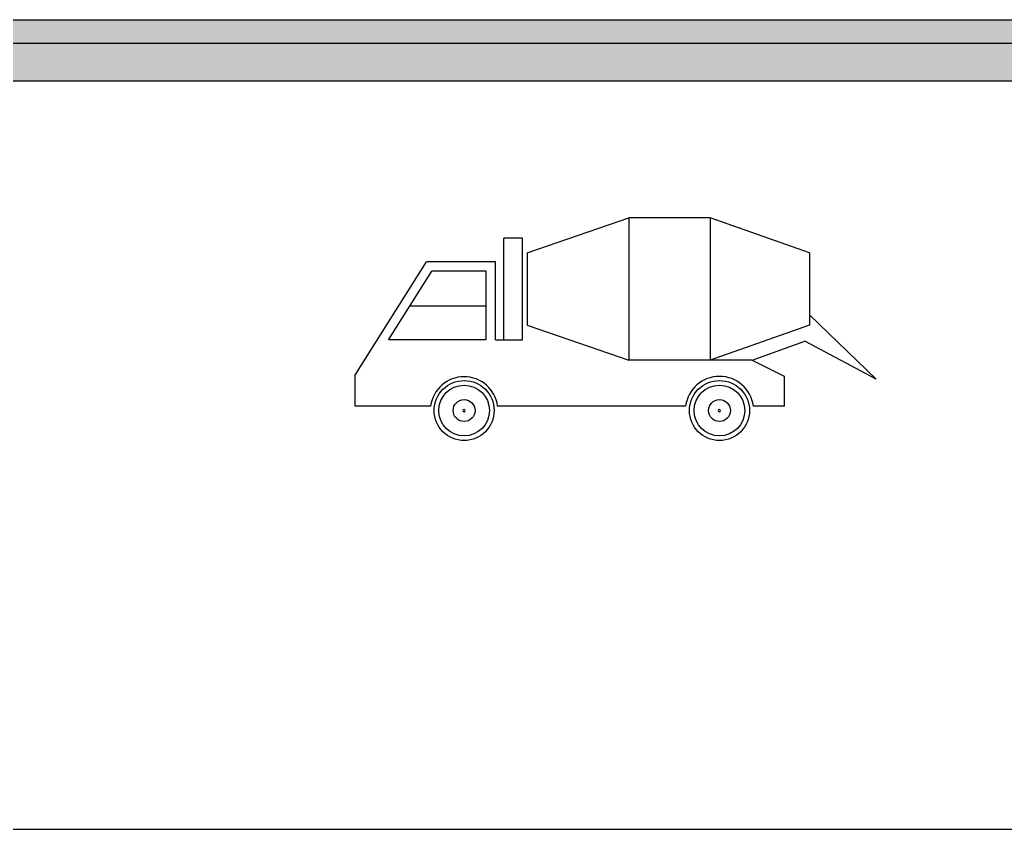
# Model space of a CAD drawing. Extents: x -121210 to 57230, y 84783 to 157800.
# Drawn here: x 17847 to 34759, y 143902 to 157800 of the extents above; entities that cross this region are included whole.
import ezdxf

# ---------------------------------------------------------------- set-up
doc = ezdxf.new("R2010")
doc.units = 0
doc.header["$MEASUREMENT"] = 0
doc.layers.get('0').update_dxf_attribs({"linetype": 'CONTINUOUS'})

# ---------------------------------------------------------------- blocks, each defined once
blk = doc.blocks.new('A$C1CD83F80')
for p, q in [((2954, 3223), (4695, 3825)), ((6093, 3825), (4695, 3825)), ((4695, 3825), (4695, 1378)), ((6093, 3825), (6093, 1378)), ((7795, 3223), (6093, 3825)), ((2552, 1728), (2552, 3475)), ((2872, 3475), (2552, 3475)), ((2872, 1728), (2872, 3475)), ((2954, 3223), (2954, 1980)), ((7795, 3223), (7795, 1980)), ((8, 1134), (1226, 3066)), ((2408, 3066), (1226, 3066)), ((2408, 1728), (2408, 3066)), ((572, 1728), (1314, 2906)), ((2248, 2906), (1314, 2906)), ((2248, 1728), (2248, 2906)), ((2250, 2304), (935, 2304)), ((7795, 2155), (8942, 1053)), ((2954, 1980), (4695, 1378)), ((7795, 1980), (6093, 1378)), ((2248, 1728), (572, 1728)), ((2408, 1728), (2872, 1728)), ((6814, 1378), (7717, 1704)), ((8942, 1053), (7717, 1704)), ((6810, 1378), (4695, 1378)), ((7370, 1098), (6810, 1378)), ((0, 592), (0, 1134)), ((7370, 592), (7370, 1098)), ((1297, 592), (8, 592)), ((5672, 592), (2446, 592)), ((7370, 592), (6833, 592))]:
    blk.add_line(p, q)
for centre, radius in [((1871, 515), 515), ((6253, 515), 515), ((1871, 515), 435), ((6253, 515), 435), ((1871, 515), 189), ((6253, 515), 189)]:
    blk.add_circle(centre, radius)
for centre, radius, start, end in [((1871, 515), 580, 7.6864, 172.3136), ((6253, 515), 586, 7.6077, 172.3923), ((1871, 515), 20, 0, 180), ((1871, 515), 20, 180, 0), ((6253, 515), 20, 0, 180), ((6253, 515), 20, 180, 0)]:
    blk.add_arc(centre, radius, start, end)
blk = doc.blocks.new('FORMATLINES')
at = {"true_color": 0x546d8e}
h = blk.add_hatch(color=155, dxfattribs=at)
h.set_gradient(color1=(68, 68, 68), color2=(84, 109, 142), tint=1)
h.paths.add_polyline_path([(-117481, 157800), (-117481, 156752), (57230, 156752), (57230, 157800)])
at = {"color": 155, "true_color": 0x546d8e}
for p, q in [((-117481, 157800), (57230, 157800)), ((-117481, 157399), (57230, 157399)), ((-117481, 156752), (57230, 156752)), ((-19789, 143902), (57230, 143902))]:
    blk.add_line(p, q, dxfattribs=at)

msp = doc.modelspace()

# ---------------------------------------------------------------- block references
for name, p in [('FORMATLINES', (0, 0)), ('A$C1CD83F80', (23602, 150576))]:
    msp.add_blockref(name, p)

doc.saveas('drawing.dxf')
